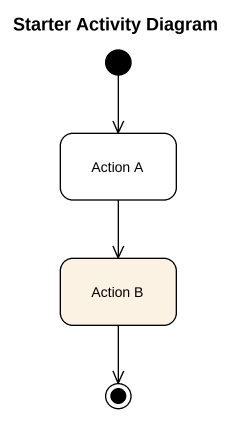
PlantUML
@startuml
title Starter Activity Diagram
hide empty description
state "Action A" as Action_A #FFFFFF
state "Action B" as Action_B
[*] --> Action_A
Action_A --> Action_B
Action_B --> [*]
@enduml
